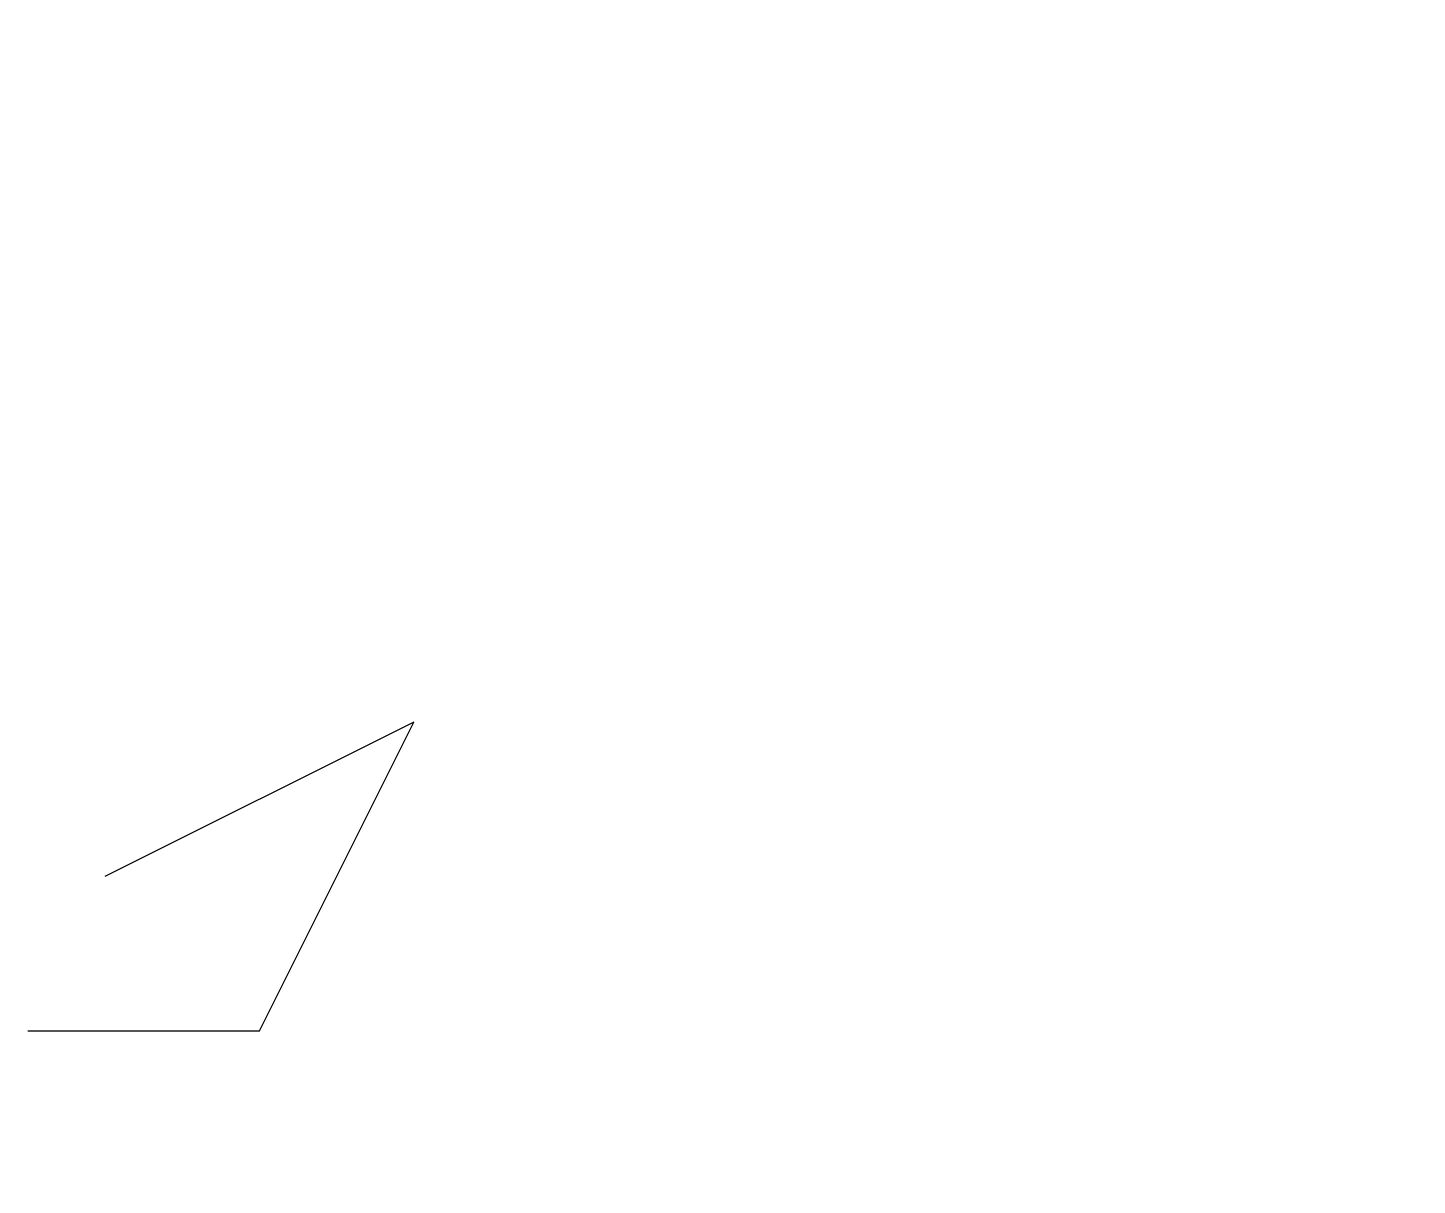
# Model space of a CAD drawing. Extents: x 0 to 18, y -2 to 13.
import ezdxf

# ---------------------------------------------------------------- set-up
doc = ezdxf.new("R2010")
doc.units = 0
doc.header["$MEASUREMENT"] = 0
doc.layers.get('0').update_dxf_attribs({"linetype": 'CONTINUOUS'})

msp = doc.modelspace()

# ---------------------------------------------------------------- linework, layer by layer
msp.add_polyline3d([(0, 0, 0), (3, 0, 1), (5, 4, 2), (1, 2, 3)])

doc.saveas('drawing.dxf')
